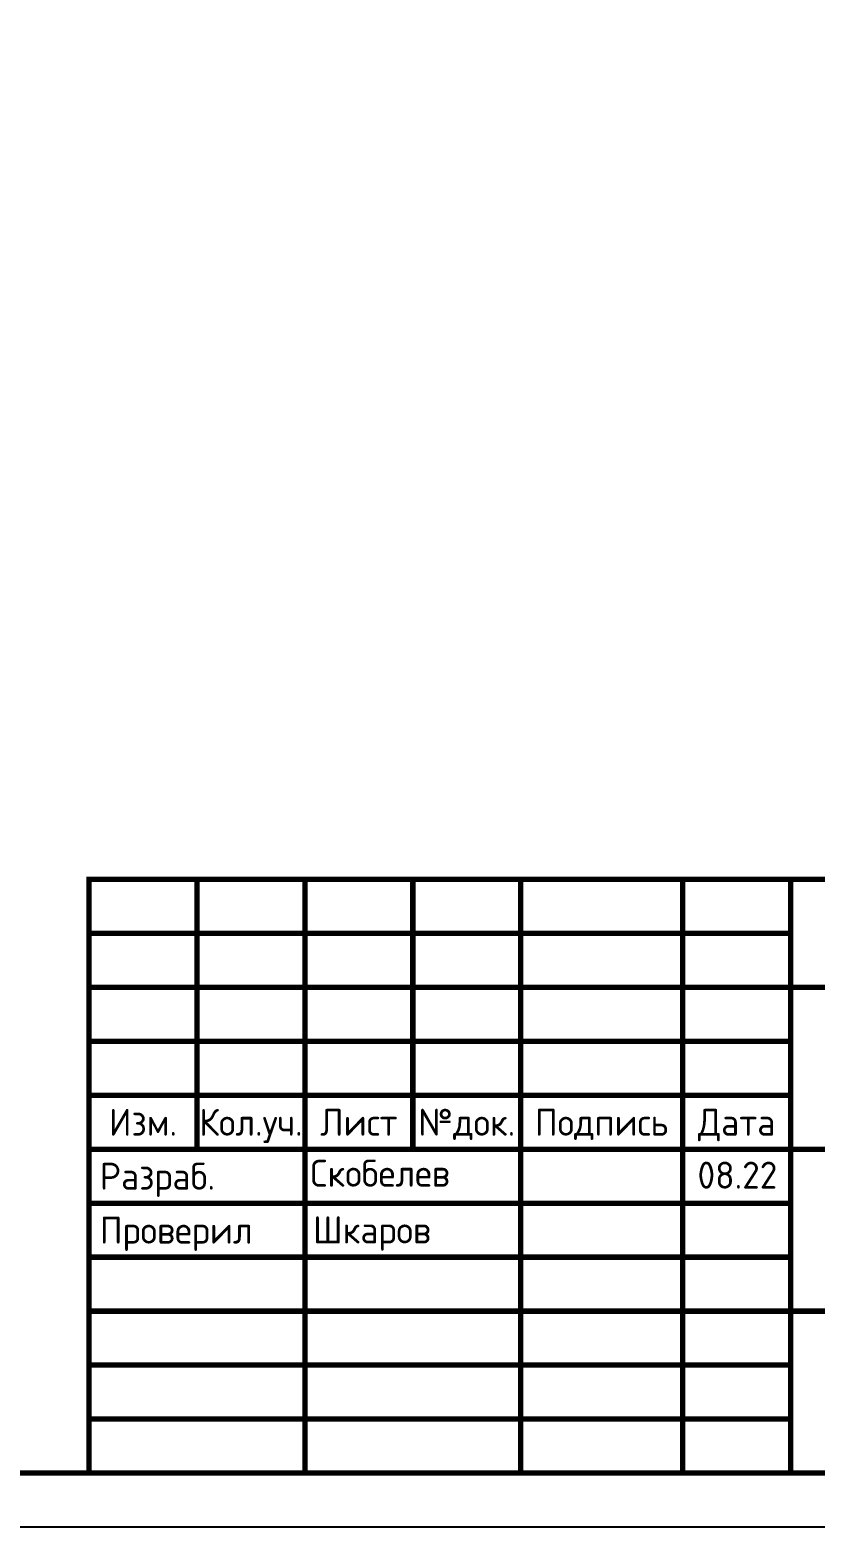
# Model space of a CAD drawing. Header units: metres. Extents: x 1981 to 7362, y 1229 to 3678.
# Drawn here: x 3872.9 to 3945.7, y 1424.4 to 1563.1 of the extents above; entities that cross this region are included whole.
import ezdxf
from ezdxf.enums import TextEntityAlignment as Align

# ---------------------------------------------------------------- set-up
doc = ezdxf.new("R2010")
doc.units = ezdxf.units.M
doc.layers.add('Форматы', color=7, linetype='Continuous')
doc.styles.add('GOST-2.304_Type-B', font='GOST Common.ttf')
doc.styles.get("Standard").update_dxf_attribs({"font": 'GOST Common.ttf'})

# ---------------------------------------------------------------- blocks, each defined once
blk = doc.blocks.new('*U163')
blk.add_lwpolyline([(0, 0), (420, 0), (420, -297), (0, -297)], close=True)
at = {"const_width": 0.5}
blk.add_lwpolyline([(20, -5), (415, -5), (415, -292), (20, -292)], close=True, dxfattribs=at)
for points in [[(230, -292), (230, -237), (415, -237)], [(240, -237), (240, -262)], [(250, -237), (250, -292)], [(260, -237), (260, -262)], [(270, -237), (270, -292)], [(285, -237), (285, -292)], [(295, -237), (295, -292)], [(230, -242), (295, -242)], [(230, -247), (295, -247)], [(295, -247), (415, -247)], [(230, -252), (295, -252)], [(230, -257), (295, -257)], [(230, -262), (415, -262)], [(230, -267), (295, -267)], [(230, -272), (295, -272)], [(230, -277), (295, -277)], [(295, -277), (415, -277)], [(230, -282), (295, -282)], [(230, -287), (295, -287)]]:
    blk.add_lwpolyline(points, dxfattribs=at)
at = {"style": 'GOST-2.304_Type-B'}
for s, p in [('Изм.', (235, -259.5)), ('Кол.уч.', (245, -259.5)), ('Лист', (255, -259.5)), ('№док.', (265, -259.5)), ('Подпись', (277.5, -259.5)), ('Дата', (290, -259.5))]:
    blk.add_text(s, height=2.5, dxfattribs=at).set_placement(p, align=Align.MIDDLE_CENTER)
for s, p in [('Разраб.', (231, -264.5)), ('Проверил', (231, -269.5))]:
    blk.add_text(s, height=2.5, dxfattribs=at).set_placement(p, align=Align.MIDDLE_LEFT)
blk.add_attdef('РАЗРАБОТАЛ', text='', height=2.5, dxfattribs=at).set_placement((250.5, -264.22), align=Align.MIDDLE_LEFT)
at = {"style": 'GOST-2.304_Type-B', "flags": 8}
for tag, height, p in [('ДАТА', 2.5, (290.07, -264.4)), ('ЛИСТ', 3, (386.39, -271.92)), ('ЛИСТОВ', 3, (403.89, -271.92)), ('ФОРМАТ', 3, (380.97, -294.75))]:
    blk.add_attdef(tag, text='', height=height, dxfattribs=at).set_placement(p, align=Align.MIDDLE_CENTER)
at = {"style": 'GOST-2.304_Type-B'}
blk.add_attdef('ПРОВЕРИЛ', (250.75, -270.73), '', height=2.5, dxfattribs=at)
at = {"lineweight": 30, "flags": 104}
for tag, p in [('ТЕПЛОВЫЕ_СЕТИ', (330, -269.5)), ('ИМЯ_ЧЕРТЕЖА', (330, -284.5))]:
    blk.add_attdef(tag, text='', height=3, dxfattribs=at).set_placement(p, align=Align.MIDDLE_CENTER)

msp = doc.modelspace()

# ---------------------------------------------------------------- block references
at = {"layer": 'Форматы'}
ref = msp.add_blockref('*U163', (3648.421, 1721.43), dxfattribs=at)
ref.add_attrib('ДАТА', '08.22', dxfattribs={"layer": '0', "height": 2.5, "style": 'GOST-2.304_Type-B'}).set_placement((3938.496, 1457.029), align=Align.MIDDLE_CENTER)
ref.add_attrib('РАЗРАБОТАЛ', 'Скобелев', dxfattribs={"layer": '0', "height": 2.5, "style": 'GOST-2.304_Type-B'}).set_placement((3898.922, 1457.206), align=Align.MIDDLE_LEFT)
ref.add_attrib('ПРОВЕРИЛ', 'Шкаров', (3899.17, 1450.701), dxfattribs={"layer": '0', "height": 2.5, "style": 'GOST-2.304_Type-B'})

doc.saveas('drawing.dxf')
